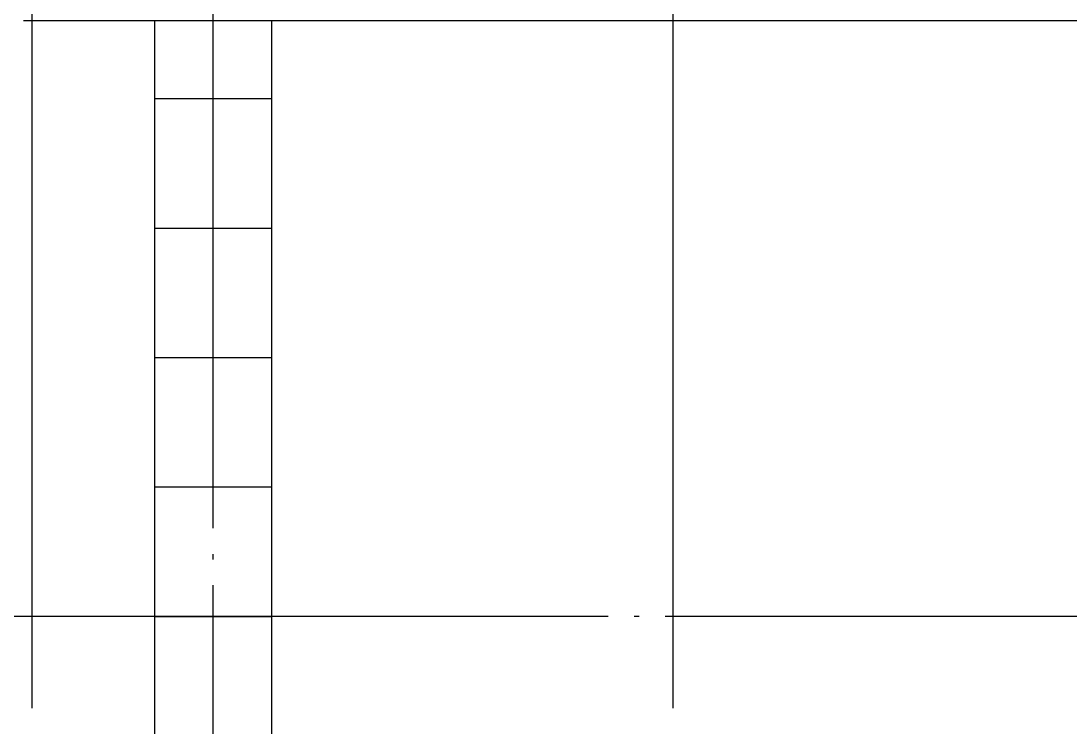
# Model space of a CAD drawing. Header units: millimetres. Extents: x 0 to 672800, y 0 to 118800.
# Drawn here: x 252916 to 261024, y 71140 to 76595 of the extents above; entities that cross this region are included whole.
import ezdxf

# ---------------------------------------------------------------- set-up
doc = ezdxf.new("R2010")
doc.units = ezdxf.units.MM
doc.header["$LTSCALE"] = 200
doc.linetypes.add('CEN-GAUN', pattern=[32.2, 30, -1, 0.2, -1])
doc.layers.get('DEFPOINTS').update_dxf_attribs({"color": 137})
for name, color, linetype in [('A_EL_04', 4, 'Continuous'), ('A_FIN_EXT', 6, 'Continuous'), ('CEN', 1, 'CEN-GAUN'), ('ELE-8', 8, 'Continuous')]:
    doc.layers.add(name, color=color, linetype=linetype)
doc.layers.add('Defpoint', color=125, linetype='Continuous', plot=False)

msp = doc.modelspace()

# ---------------------------------------------------------------- linework, layer by layer
at = {"layer": 'A_EL_04', "ltscale": 0.44}
msp.add_lwpolyline([(254850, 76594.9), (254850, 70144.9), (253950, 70144.9), (253950, 76594.9)], dxfattribs=at)
at = {"layer": 'A_FIN_EXT'}
msp.add_lwpolyline([(280820, 76594.9), (252935, 76594.9)], dxfattribs=at)
at = {"layer": 'CEN'}
for p, q in [((254400, 66235.3), (254400, 88994.9)), ((289650, 71994.9), (204450, 71994.9))]:
    msp.add_line(p, q, dxfattribs=at)
at = {"layer": 'Defpoint'}
msp.add_line((253000, 83594.9, 0), (253000, 71284.7, 0), dxfattribs=at)
at = {"layer": 'DEFPOINTS'}
msp.add_line((257950, 83594.9), (257950, 71284.7), dxfattribs=at)
at = {"layer": 'ELE-8'}
for p, q in [((253950, 75994.9), (254850, 75994.9)), ((253950, 74994.9), (254850, 74994.9)), ((253950, 73994.9), (254850, 73994.9)), ((253950, 72994.9), (254850, 72994.9)), ((253950, 71994.9), (254850, 71994.9))]:
    msp.add_line(p, q, dxfattribs=at)

doc.saveas('drawing.dxf')
